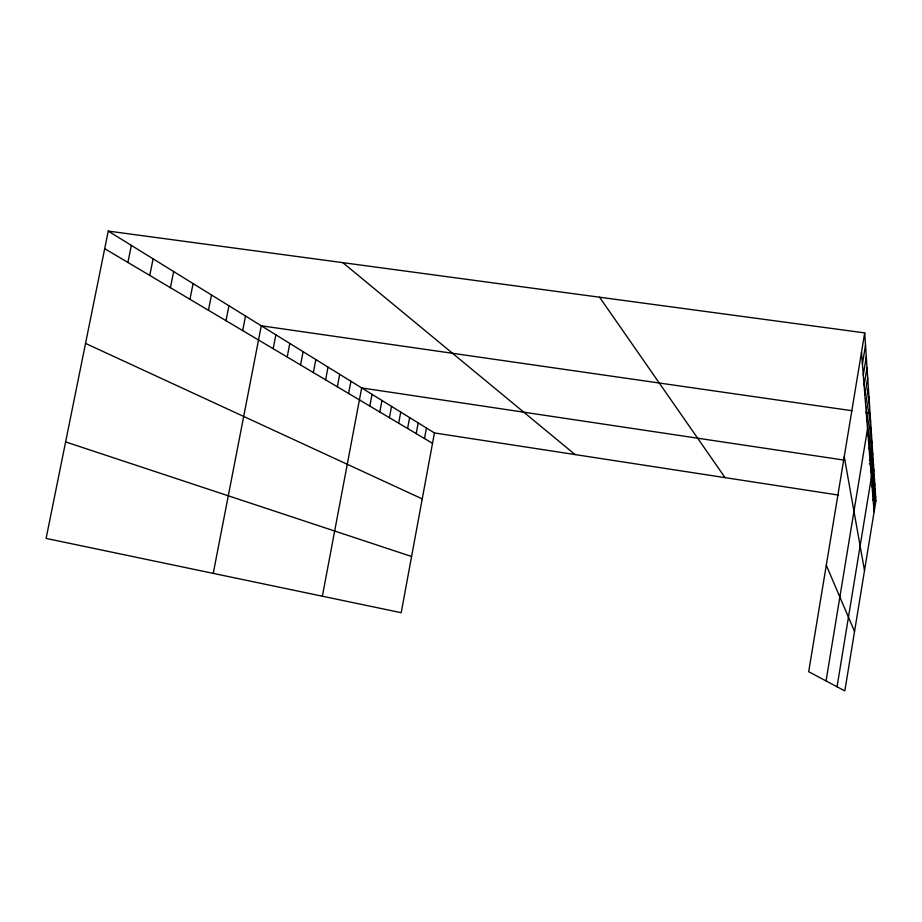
<?xml version="1.0" encoding="UTF-8"?>
<svg xmlns="http://www.w3.org/2000/svg" width="922" height="922" viewBox="0 0 922 922"><rect width="100%" height="100%" fill="white"/><g stroke="black" fill="none" stroke-linecap="round" stroke-linejoin="round"><path stroke-width="1.38" d="M826.054 680.932L870.068 413.321L865.896 412.722M868.109 435.795L870.564 420.835M868.639 442.583L871.036 427.981M869.158 449.049L871.497 434.792M869.642 455.214L871.924 441.281M870.103 461.104L872.339 447.481M870.552 466.728L872.731 453.405M870.979 472.11L873.111 459.064M837.049 686.775L873.48 464.492L869.354 463.881M871.774 482.206L873.826 469.701M872.154 486.943L874.16 474.692M872.512 491.495L874.471 479.475M872.857 495.863L874.782 484.085M873.192 500.07L875.082 488.51M873.503 504.115L875.358 492.774M873.814 508.01L875.635 496.877M864.698 332.9L875.9 500.83L844.829 690.912L808.686 671.712L864.698 332.9L108.266 231.088L46.1 538.413L401.197 612.704L434.435 432.948L108.266 231.088M862.427 363.96L865.516 345.22M863.292 374.943L866.288 356.768M864.11 385.246L867.014 367.624M864.871 394.95L867.694 377.836M865.597 404.101L868.34 387.471M866.277 412.745L868.95 396.564M866.922 420.916L869.515 405.173M398.673 423.198L400.747 412.099M407.593 428.5L409.622 417.597M416.202 433.605L418.185 422.898M424.5 438.538L426.448 428.015M369.814 406.06L372.015 394.328M379.795 411.996L381.962 400.482M389.418 417.701L391.527 406.406M337.348 386.791L339.711 374.332M348.608 393.475L350.913 381.27M322.366 596.211L361.678 387.932L844.598 460.182M300.56 364.951L303.108 351.674M313.353 372.546L315.843 359.557M325.604 379.818L328.025 367.106M273.189 348.7L275.874 334.824M287.191 357.01L289.796 343.445M242.682 330.595L245.517 316.039M213.236 573.38L261.283 325.8L852.032 410.728M208.464 310.276L211.484 294.971M226.017 320.695L228.933 305.781M170.432 287.699L173.647 271.552M189.967 299.293L193.078 283.584M149.779 275.436L153.098 258.84M127.904 262.459L131.339 245.379M434.435 432.948L838.409 495.068M873.122 500.404L875.9 500.83M65.623 441.926L411.581 556.496M85.539 343.41L422.241 498.906M104.705 248.675L432.522 443.298M342.857 262.666L575.063 454.569M599.577 297.218L725.072 477.642M826.285 565.221L854.544 631.455M844.241 456.609L864.502 570.545M861.494 352.262L874.114 511.756"/></g></svg>
